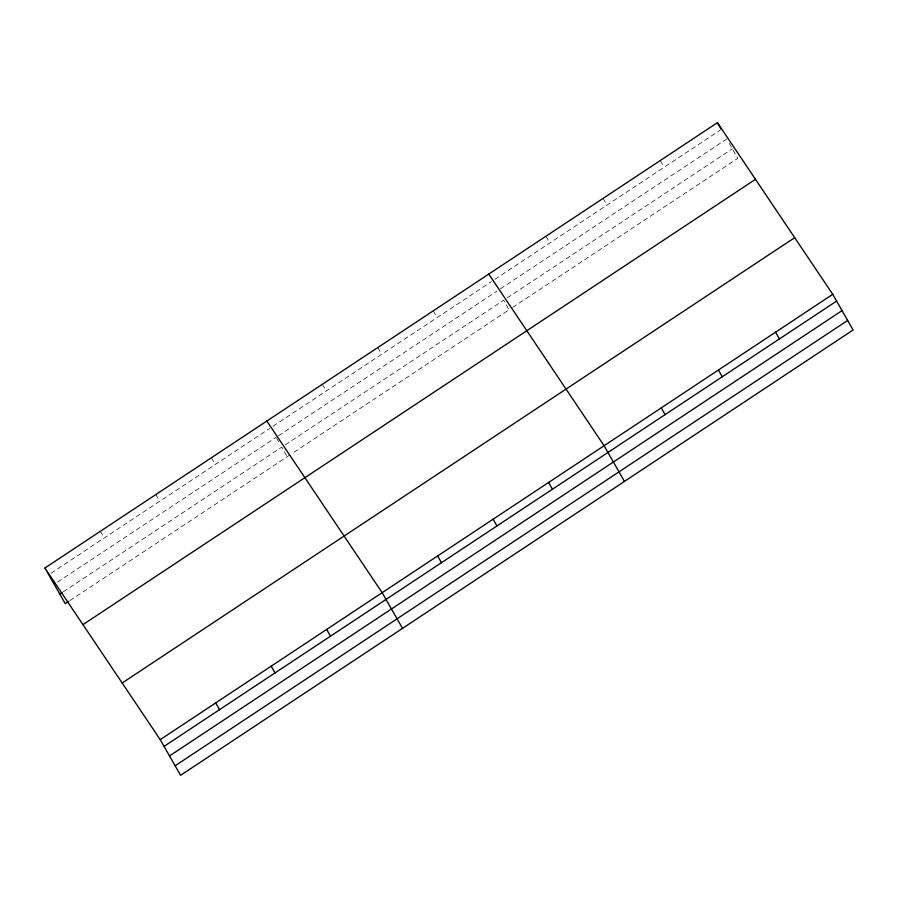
<?xml version="1.0" encoding="UTF-8"?>
<svg xmlns="http://www.w3.org/2000/svg" width="898" height="898" viewBox="0 0 898 898"><rect width="100%" height="100%" fill="white"/><g stroke="black" fill="none" stroke-linecap="round" stroke-linejoin="round"><path stroke-width="0.67" stroke-dasharray="4.49 3.37" d="M51.063 573.216L269.523 428.559M272.992 426.258L491.453 281.602M494.944 279.289L720.106 130.199M57.663 582.005L276.124 437.337M278.436 435.811L496.897 291.143M500.388 288.842L726.718 138.977M63.264 591.838L281.736 447.17L287.18 456.723M285.205 444.88L503.666 300.213L509.11 309.765L291.805 453.658M507.168 297.9L732.33 148.81M69.864 600.616L290.649 454.422M512.612 307.442L737.774 158.351L729.21 143.343M660.266 160.54L664.105 167.275M603.097 198.391L606.947 205.126M545.928 236.241L549.778 242.988M433.285 310.831L437.124 317.578M377.8 347.571L381.65 354.317M322.315 384.31L326.165 391.057M276.752 438.426L278.616 441.715M211.356 457.789L215.194 464.535M155.87 494.529L159.709 501.275M100.385 531.268L104.224 538.014"/><path stroke-width="1.35" d="M44.9 568.007L717.423 122.678L832.749 294.32L853.1 329.993L180.577 775.322L160.226 739.649L44.9 568.007L65.251 603.68L68.708 601.379M59.796 594.128L62.108 592.601M82.953 624.649L755.487 179.319M122.173 683.008L794.696 237.678M160.226 739.649L832.749 294.32M164.076 746.384L836.599 301.066M169.52 755.936L842.043 310.607M175.132 765.77L847.656 320.44M488.77 274.092L604.096 445.734L624.436 481.407M266.829 421.05L382.166 592.691L402.506 628.364M717.423 122.678L721.274 129.424M775.591 332.17L779.43 338.916M718.422 370.032L722.273 376.767M661.265 407.883L665.104 414.618M548.611 482.473L552.461 489.208M493.125 519.212L496.976 525.947M437.64 555.952L441.49 562.687M326.681 629.431L330.52 636.166M271.196 666.17L275.035 672.905M215.711 702.91L219.561 709.645"/></g></svg>
